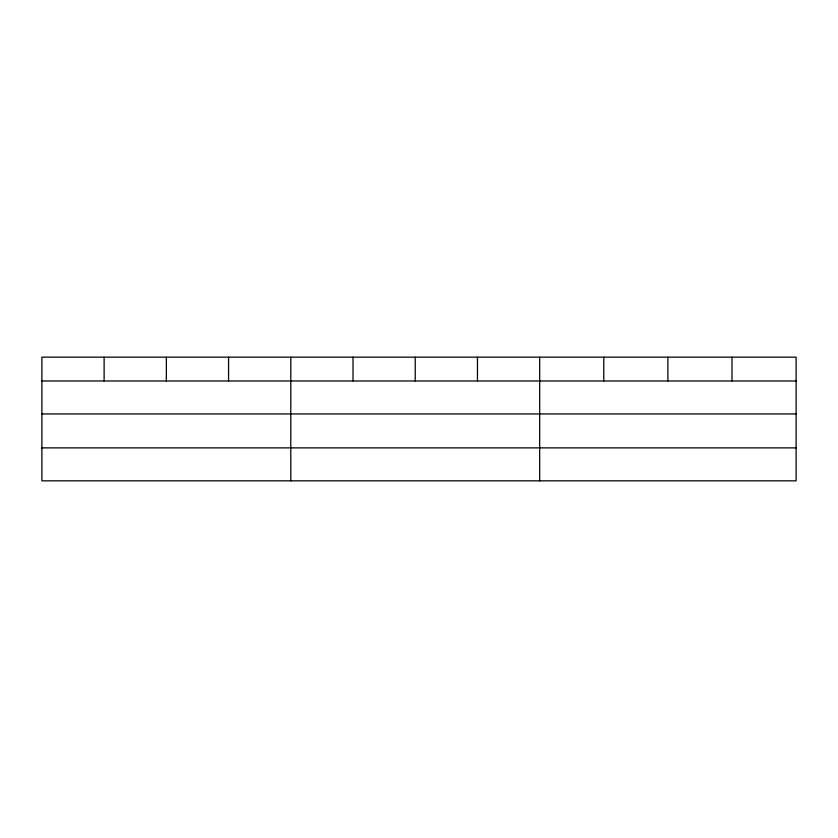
<?xml version="1.0" encoding="UTF-8"?>
<svg xmlns="http://www.w3.org/2000/svg" width="838" height="838" viewBox="0 0 838 838"><rect width="100%" height="100%" fill="white"/><g stroke="black" fill="none" stroke-linecap="round" stroke-linejoin="round"><path stroke-width="1.26" d="M796.1 413.93L796.1 357.166L41.9 357.166L41.9 480.834L796.1 480.834L796.1 413.93L41.9 413.93M41.9 380.976L796.1 380.976M41.9 447.88L796.1 447.88M731.993 357.166L731.993 380.976M667.886 357.166L667.886 380.976M603.779 357.166L603.779 380.976M539.672 357.166L539.672 480.834M477.451 357.166L477.451 380.976M415.229 357.166L415.229 380.976M353.008 357.166L353.008 380.976M290.786 357.166L290.786 480.834M228.565 357.166L228.565 380.976M166.343 357.166L166.343 380.976M104.122 357.166L104.122 380.976"/></g></svg>
